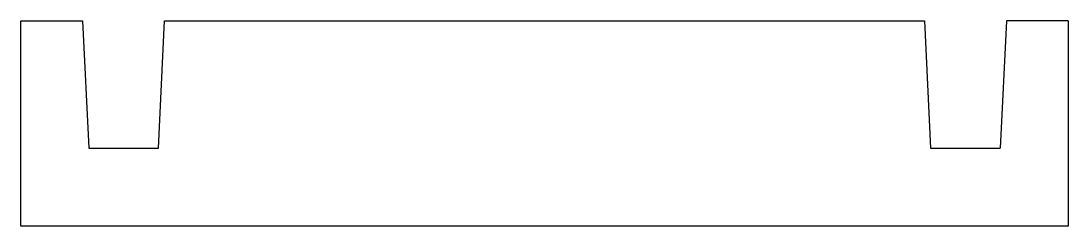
# Model space of a CAD drawing. Header units: millimetres. Extents: x -51 to 0, y 0 to 10.
import ezdxf

# ---------------------------------------------------------------- set-up
doc = ezdxf.new("R2010")
doc.units = ezdxf.units.MM
doc.layers.add('Shape2DView', color=7, linetype='CONTINUOUS')

msp = doc.modelspace()

# ---------------------------------------------------------------- linework, layer by layer
at = {"layer": 'Shape2DView'}
for p, q in [((-51, 0), (-51, 10)), ((-51, 10), (-48, 10)), ((-48, 10), (-47.7, 3.8)), ((-44.3, 3.8), (-44, 10)), ((-44, 10), (-7, 10)), ((-7, 10), (-6.7, 3.8)), ((-3, 10), (-3.3, 3.8)), ((0, 10), (-3, 10)), ((0, 10), (0, 0)), ((-47.7, 3.8), (-44.3, 3.8)), ((-6.7, 3.8), (-3.3, 3.8)), ((0, 0), (-51, 0))]:
    msp.add_line(p, q, dxfattribs=at)

doc.saveas('drawing.dxf')
